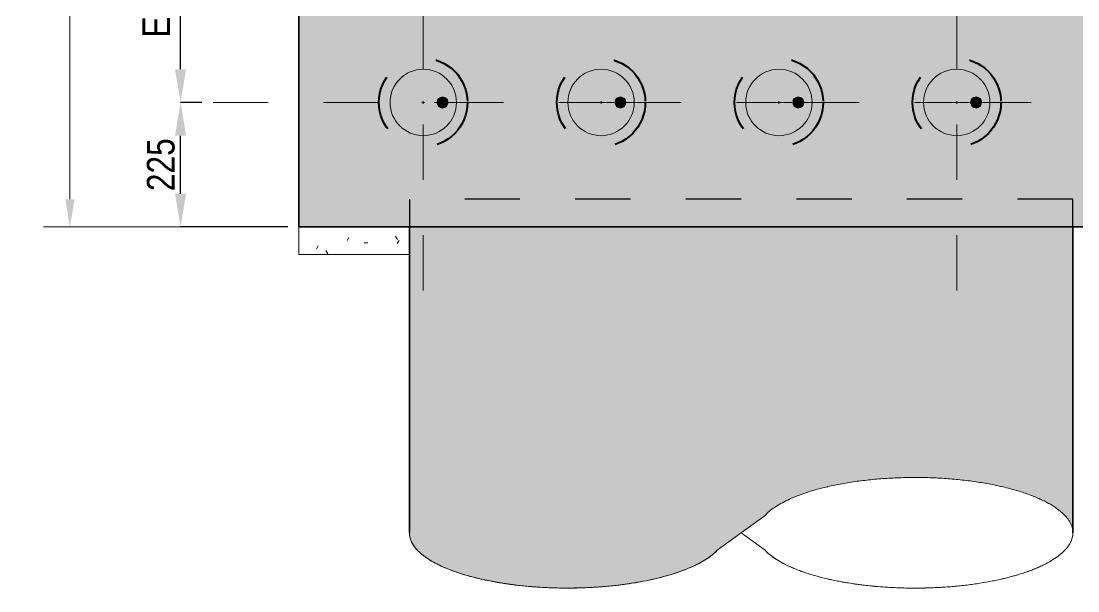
# Model space of a CAD drawing. Header units: metres. Extents: x 500.2 to 528.4, y 0.1 to 23.1.
# Drawn here: x 525.44 to 527.352, y 2.013 to 3.043 of the extents above; entities that cross this region are included whole.
import ezdxf

# ---------------------------------------------------------------- set-up
doc = ezdxf.new("R2010")
doc.units = ezdxf.units.M
doc.linetypes.add('JacobsCenter', pattern=[0.015, 0.009, -0.0015, 0.003, -0.0015])
doc.linetypes.add('JacobsDash', pattern=[0.0045, 0.003, -0.0015])
doc.layers.get('Defpoints').update_dxf_attribs({"color": 41})
for name, color, linetype, lineweight in [('A-ANNO-DIMS', 7, 'Continuous', 9), ('A-DETL', 7, 'Continuous', 13), ('A-DETL-GENF', 7, 'Continuous', 9)]:
    doc.layers.add(name, color=color, linetype=linetype, lineweight=lineweight)
doc.styles.add('Arial Narrow_9', font='ARIALN.TTF', dxfattribs={"height": 0.05})
doc.dimstyles.new('____ddd_____No_Tick', dxfattribs={"dimscale": 0.3048, "dimtxt": 0.051172, "dimasz": 0.19685, "dimexe": 0, "dimexo": 0.065617, "dimgap": 0.032808, "dimtad": 1, "dimdec": 0, "dimlfac": 1000, "dimzin": 0, "dimdsep": 46, "dimtxsty": 'Arial Narrow_9', "dimsah": 1, "dimcen": 0.09, "dimaunit": 1, "dimadec": 4, "dimazin": 0, "dimtfac": 1, "dimtdec": 4, "dimtix": 1, "dimtmove": 0, "dimatfit": 3, "dimfxl": 1, "dimtvp": 1, "dimtolj": 1, "dimtzin": 0, "dimarcsym": 2})
doc.dimstyles.new('Dimension_Standard_O__mm__5', dxfattribs={"dimscale": 0.3048, "dimtxt": 0.051172, "dimasz": 0.164042, "dimexe": 0.15748, "dimexo": 0.098425, "dimgap": 0.098425, "dimtad": 1, "dimdec": 0, "dimlfac": 1000, "dimzin": 0, "dimdsep": 46, "dimtxsty": 'Arial Narrow_9', "dimsah": 1, "dimcen": 0.09, "dimaunit": 1, "dimadec": 4, "dimazin": 0, "dimtfac": 1, "dimtdec": 4, "dimtix": 1, "dimtmove": 0, "dimatfit": 3, "dimfxl": 1, "dimtvp": 1, "dimtfill": 1, "dimtolj": 1, "dimtzin": 0, "dimlwd": 18, "dimlwe": 18, "dimarcsym": 2})

# ---------------------------------------------------------------- blocks, each defined once
blk = doc.blocks.new('SC_DET_BREAK LINE - Pipe Break-8198281-DRG-2873066 - SECTION 4')
at = {"layer": 'A-DETL-GENF', "lineweight": 13}
for p, q in [((0.6432, 0.0315), (0.6, 0)), ((0.6, 0), (0.6432, 0.0315)), ((0.6, 0), (0.5568, -0.0315)), ((0.6, 0), (0.5568, -0.0315)), ((0.6432, -0.0315), (0.6, 0)), ((0.6, 0), (0.6432, -0.0315))]:
    blk.add_line(p, q, dxfattribs=at)
for centre, start_param, end_param in [((0.9143, 0), 2.153515, 2.158816), ((0.9143, 0), 0.993631, 0.996978), ((0.9143, 0), 2.481565, 2.491458), ((0.9143, 0), 2.320067, 2.327554), ((0.9143, 0), 0.658362, 0.670958), ((0.9143, 0), 2.642267, 2.669866), ((0.9143, 0), 0.488692, 0.502067), ((0.9143, 0), 0.327947, 0.340885), ((0.2857, 0), 3.141593, 3.298557), ((0.9143, 0), 0.150503, 0.178276), ((0.2857, 0), 3.311233, 3.46149), ((0.9143, 0), 6.104909, 6.113545), ((0.9143, 0), 6.126221, 6.132683), ((0.2857, 0), 3.479936, 3.628079), ((0.2857, 0), 5.801992, 5.961804), ((0.9143, 0), 5.9423, 5.944842), ((0.2857, 0), 3.647268, 3.79662), ((0.2857, 0), 5.637242, 5.79339), ((0.9143, 0), 3.613319, 3.622786), ((0.9143, 0), 3.631388, 3.640918), ((0.2857, 0), 3.813006, 3.966134), ((0.2857, 0), 3.976865, 4.136009), ((0.2857, 0), 5.301679, 5.459932), ((0.2857, 0), 5.470009, 5.626063), ((0.9143, 0), 3.798715, 3.80162), ((0.2857, 0), 4.138409, 5.131572), ((0.2857, 0), 5.132972, 5.295058)]:
    blk.add_ellipse(centre, major_axis=(0.2857, 0), ratio=0.349427, start_param=start_param, end_param=end_param, dxfattribs=at)
for points, knots in [([(1.2, 0), (1.2, 0.0035), (1.1993, 0.0087), (1.1967, 0.0156), (1.1939, 0.0208), (1.1905, 0.0259), (1.1863, 0.0308), (1.1813, 0.0358), (1.1756, 0.0406), (1.1691, 0.0453), (1.1621, 0.0499), (1.1543, 0.0544), (1.1458, 0.0587), (1.1367, 0.0629), (1.1271, 0.0668), (1.1169, 0.0706), (1.106, 0.0742), (1.0946, 0.0776), (1.0829, 0.0808), (1.0706, 0.0838), (1.0579, 0.0865), (1.0447, 0.089), (1.0313, 0.0913), (1.0176, 0.0933), (1.0035, 0.0951), (0.9891, 0.0966), (0.9747, 0.0978), (0.9601, 0.0988), (0.9452, 0.0995), (0.9303, 0.0999), (0.9154, 0.1), (0.9005, 0.0999), (0.8856, 0.0995), (0.8707, 0.0989), (0.8561, 0.0979), (0.8416, 0.0968), (0.8272, 0.0953), (0.8131, 0.0936), (0.7993, 0.0916), (0.7859, 0.0894), (0.7726, 0.0869), (0.7598, 0.0842), (0.7455, 0.0808), (0.7298, 0.0765), (0.7132, 0.0712), (0.698, 0.0655), (0.684, 0.0593), (0.6713, 0.0528), (0.6567, 0.0438), (0.648, 0.0366), (0.6432, 0.0315)], [0.5, 0.5, 0.5, 0.5, 0.5185185, 0.5277778, 0.537037, 0.5462963, 0.5555556, 0.5648148, 0.5740741, 0.5833333, 0.5925926, 0.6018519, 0.6111111, 0.6203704, 0.6296296, 0.6388889, 0.6481481, 0.6574074, 0.6666667, 0.6759259, 0.6851852, 0.6944444, 0.7037037, 0.712963, 0.7222222, 0.7314815, 0.7407407, 0.75, 0.7592593, 0.7685185, 0.7777778, 0.787037, 0.7962963, 0.8055556, 0.8148148, 0.8240741, 0.8333333, 0.8425926, 0.8518519, 0.8611111, 0.8703704, 0.8796296, 0.8888889, 0.9027778, 0.9166667, 0.9305556, 0.9444444, 0.9583333, 0.9722222, 1, 1, 1, 1]), ([(0.5568, -0.0315), (0.5514, -0.0372), (0.5415, -0.0452), (0.5241, -0.0553), (0.5093, -0.0624), (0.4927, -0.0691), (0.4775, -0.0742), (0.4647, -0.0779), (0.4547, -0.0806), (0.4443, -0.0832), (0.4302, -0.0863), (0.4155, -0.0891), (0.4002, -0.0916), (0.3886, -0.0933), (0.3767, -0.0948), (0.3647, -0.0961), (0.3525, -0.0972), (0.3402, -0.0981), (0.3278, -0.0989), (0.3153, -0.0994), (0.3027, -0.0998), (0.2902, -0.1), (0.2776, -0.0999), (0.265, -0.0997), (0.2524, -0.0993), (0.24, -0.0987), (0.2276, -0.0979), (0.2153, -0.0969), (0.2032, -0.0957), (0.1912, -0.0944), (0.1795, -0.0928), (0.1679, -0.0911), (0.1565, -0.0892), (0.1435, -0.0867), (0.1292, -0.0837), (0.1137, -0.0799), (0.099, -0.0758), (0.0851, -0.0713), (0.0721, -0.0665), (0.06, -0.0614), (0.0489, -0.056), (0.0388, -0.0504), (0.0299, -0.0446), (0.0193, -0.0366), (0.0112, -0.0283), (0.0054, -0.0196), (0.0013, -0.011), (0, -0.0044), (0, 0.0001)], [0, 0, 0, 0, 0.0625, 0.09375, 0.125, 0.15625, 0.1875, 0.203125, 0.21875, 0.234375, 0.25, 0.28125, 0.296875, 0.3125, 0.328125, 0.34375, 0.359375, 0.375, 0.390625, 0.40625, 0.421875, 0.4375, 0.453125, 0.46875, 0.484375, 0.5, 0.515625, 0.53125, 0.546875, 0.5625, 0.578125, 0.59375, 0.609375, 0.625, 0.648438, 0.671875, 0.695312, 0.71875, 0.742188, 0.765625, 0.789062, 0.8125, 0.835938, 0.859375, 0.90625, 0.929688, 0.953125, 1, 1, 1, 1]), ([(1.2, 0.0001), (1.2, -0.0059), (1.1978, -0.0146), (1.1904, -0.0261), (1.1828, -0.0345), (1.173, -0.0427), (1.1613, -0.0505), (1.1499, -0.0566), (1.1399, -0.0614), (1.132, -0.0648), (1.1236, -0.0681), (1.1148, -0.0712), (1.1056, -0.0743), (1.0961, -0.0771), (1.0862, -0.0799), (1.076, -0.0824), (1.0654, -0.0849), (1.051, -0.0878), (1.036, -0.0905), (1.0205, -0.0928), (1.0088, -0.0944), (0.9968, -0.0957), (0.9847, -0.0969), (0.9724, -0.0979), (0.96, -0.0987), (0.9476, -0.0993), (0.935, -0.0997), (0.9224, -0.0999), (0.9098, -0.1), (0.8973, -0.0998), (0.8847, -0.0994), (0.8722, -0.0989), (0.8598, -0.0981), (0.8475, -0.0972), (0.8353, -0.0961), (0.8233, -0.0948), (0.8114, -0.0933), (0.7998, -0.0916), (0.7884, -0.0897), (0.7772, -0.0877), (0.7663, -0.0855), (0.7557, -0.0832), (0.7453, -0.0806), (0.7353, -0.0779), (0.7225, -0.0742), (0.7073, -0.0691), (0.6907, -0.0624), (0.6759, -0.0553), (0.6585, -0.0452), (0.6486, -0.0372), (0.6432, -0.0315)], [0, 0, 0, 0, 0.0625, 0.09375, 0.125, 0.15625, 0.1875, 0.21875, 0.234375, 0.25, 0.265625, 0.28125, 0.296875, 0.3125, 0.328125, 0.34375, 0.359375, 0.375, 0.40625, 0.421875, 0.4375, 0.453125, 0.46875, 0.484375, 0.5, 0.515625, 0.53125, 0.546875, 0.5625, 0.578125, 0.59375, 0.609375, 0.625, 0.640625, 0.65625, 0.671875, 0.6875, 0.703125, 0.71875, 0.734375, 0.75, 0.765625, 0.78125, 0.796875, 0.8125, 0.84375, 0.875, 0.90625, 0.9375, 1, 1, 1, 1]), ([(1.1884, -0.0282), (1.1891, -0.0274), (1.1903, -0.0259), (1.1915, -0.0243), (1.192, -0.0235)], [0.449265498, 0.449265498, 0.449265498, 0.449265498, 0.453703704, 0.457880463, 0.457880463, 0.457880463, 0.457880463]), ([(1.168, -0.046), (1.1684, -0.0458), (1.1703, -0.0444), (1.1722, -0.0431), (1.1737, -0.0419)], [0.415302808, 0.415302808, 0.415302808, 0.415302808, 0.416666667, 0.423306995, 0.423306995, 0.423306995, 0.423306995]), ([(0.6875, -0.0608), (0.6894, -0.0617), (0.6927, -0.0631), (0.696, -0.0645), (0.6973, -0.0651)], [0.058986931, 0.058986931, 0.058986931, 0.058986931, 0.064814815, 0.068653938, 0.068653938, 0.068653938, 0.068653938]), ([(0.7057, -0.0683), (0.7082, -0.0693), (0.712, -0.0706), (0.7159, -0.0719), (0.7171, -0.0723)], [0.07645885, 0.07645885, 0.07645885, 0.07645885, 0.08333333, 0.08653105, 0.08653105, 0.08653105, 0.08653105]), ([(1.0911, -0.0786), (1.0923, -0.0782), (1.0952, -0.0774), (1.0981, -0.0766), (1.0998, -0.0761)], [0.339824007, 0.339824007, 0.339824007, 0.339824007, 0.342592593, 0.346815273, 0.346815273, 0.346815273, 0.346815273]), ([(1.1116, -0.0723), (1.1134, -0.0717), (1.1161, -0.0708), (1.1187, -0.0699), (1.1197, -0.0695)], [0.356657892, 0.356657892, 0.356657892, 0.356657892, 0.361111111, 0.363718642, 0.363718642, 0.363718642, 0.363718642]), ([(1.1304, -0.0654), (1.1325, -0.0646), (1.135, -0.0635), (1.1374, -0.0625), (1.1378, -0.0623)], [0.373625894, 0.373625894, 0.373625894, 0.373625894, 0.37962963, 0.380804753, 0.380804753, 0.380804753, 0.380804753]), ([(0.7569, -0.0835), (0.7579, -0.0837), (0.7618, -0.0846), (0.7657, -0.0854), (0.7687, -0.086)], [0.118156074, 0.118156074, 0.118156074, 0.118156074, 0.12037037, 0.126766795, 0.126766795, 0.126766795, 0.126766795]), ([(0.7813, -0.0885), (0.7828, -0.0888), (0.7866, -0.0895), (0.7905, -0.0901), (0.7928, -0.0905)], [0.13569867, 0.13569867, 0.13569867, 0.13569867, 0.138888889, 0.143630837, 0.143630837, 0.143630837, 0.143630837]), ([(0.8065, -0.0926), (0.8087, -0.0929), (0.8125, -0.0934), (0.8164, -0.0939), (0.8181, -0.0942)], [0.152977533, 0.152977533, 0.152977533, 0.152977533, 0.157407407, 0.160677144, 0.160677144, 0.160677144, 0.160677144]), ([(1.0695, -0.084), (1.0698, -0.0839), (1.0727, -0.0832), (1.0755, -0.0826), (1.078, -0.082)], [0.323294412, 0.323294412, 0.323294412, 0.323294412, 0.324074074, 0.329660723, 0.329660723, 0.329660723, 0.329660723]), ([(0.8326, -0.0958), (0.8356, -0.0961), (0.8393, -0.0965), (0.843, -0.0968), (0.8438, -0.0969)], [0.17009963, 0.17009963, 0.17009963, 0.17009963, 0.175925926, 0.177297888, 0.177297888, 0.177297888, 0.177297888]), ([(0.9277, -0.0999), (0.9285, -0.0999), (0.9321, -0.0998), (0.9356, -0.0997), (0.9383, -0.0996)], [0.229868112, 0.229868112, 0.229868112, 0.229868112, 0.231481481, 0.23648789, 0.23648789, 0.23648789, 0.23648789]), ([(0.9546, -0.099), (0.9564, -0.0989), (0.96, -0.0987), (0.9636, -0.0985), (0.9654, -0.0984)], [0.246588285, 0.246588285, 0.246588285, 0.246588285, 0.25, 0.253370197, 0.253370197, 0.253370197, 0.253370197]), ([(0.9815, -0.0972), (0.984, -0.097), (0.9874, -0.0967), (0.9907, -0.0964), (0.9916, -0.0963)], [0.263656938, 0.263656938, 0.263656938, 0.263656938, 0.268518519, 0.270098676, 0.270098676, 0.270098676, 0.270098676])]:
    blk.add_open_spline(points, degree=3, knots=knots, dxfattribs=at)
for points in [[(1.1988, -0.0094), (1.1996, -0.0063), (1.2, -0.0031), (1.2, 0)], [(1.1949, -0.019), (1.1958, -0.0172), (1.1966, -0.0155), (1.1973, -0.0137)], [(0.6432, -0.0315), (0.6462, -0.0346), (0.6495, -0.0377), (0.6532, -0.0406)], [(1.1794, -0.0374), (1.181, -0.0359), (1.1826, -0.0344), (1.1841, -0.0329)], [(0.6573, -0.0437), (0.6599, -0.0455), (0.6626, -0.0474), (0.6655, -0.0492)], [(0.6715, -0.0527), (0.6743, -0.0543), (0.6773, -0.0558), (0.6803, -0.0574)]]:
    blk.add_open_spline(points, degree=3, dxfattribs=at)
blk = doc.blocks.new('DIMBLOCK27-DRG-2873066 - SECTION 4')
at = {"layer": 'A-ANNO-DIMS', "color": 0, "lineweight": -2, "transparency": 16777216}
for p, q in [((525.7673, 2.8956), (525.7286, 2.8956)), ((525.7286, 2.7306), (525.7286, 2.8356)), ((525.9225, 2.6706), (525.7286, 2.6706))]:
    blk.add_line(p, q, dxfattribs=at)
at = {"layer": 'A-ANNO-DIMS', "color": 0, "transparency": 16777216}
for points in [[(525.7186, 2.8356), (525.7386, 2.8356), (525.7286, 2.8956)], [(525.7186, 2.7306), (525.7386, 2.7306), (525.7286, 2.6706)]]:
    blk.add_solid(points, dxfattribs=at)
at = {"layer": 'Defpoints', "color": 0, "transparency": 16777216}
for p in [(525.7286, 2.8956), (525.7873, 2.8956), (525.9425, 2.6706)]:
    blk.add_point(p, dxfattribs=at)
at = {"layer": 'A-ANNO-DIMS', "color": 0, "transparency": 16777216, "insert": (525.6931, 2.7831), "char_height": 0.05, "width": 0.114039, "attachment_point": 5, "rotation": 90, "style": 'Arial Narrow_9'}
blk.add_mtext('\\A1;225', dxfattribs=at)
blk = doc.blocks.new('DIMBLOCK28-DRG-2873066 - SECTION 4')
at = {"layer": 'A-ANNO-DIMS', "color": 0, "lineweight": -2, "transparency": 16777216}
for p, q in [((525.7673, 3.6456), (525.7286, 3.6456)), ((525.7286, 2.9556), (525.7286, 3.5856)), ((525.7673, 2.8956), (525.7286, 2.8956))]:
    blk.add_line(p, q, dxfattribs=at)
at = {"layer": 'A-ANNO-DIMS', "color": 0, "transparency": 16777216}
for points in [[(525.7186, 3.5856), (525.7386, 3.5856), (525.7286, 3.6456)], [(525.7186, 2.9556), (525.7386, 2.9556), (525.7286, 2.8956)]]:
    blk.add_solid(points, dxfattribs=at)
at = {"layer": 'Defpoints', "color": 0, "transparency": 16777216}
for p in [(525.7286, 3.6456), (525.7873, 3.6456), (525.7873, 2.8956)]:
    blk.add_point(p, dxfattribs=at)
at = {"layer": 'A-ANNO-DIMS', "color": 0, "transparency": 16777216, "insert": (525.6912, 3.2706), "char_height": 0.05, "width": 0.618932, "attachment_point": 5, "rotation": 90, "style": 'Arial Narrow_9'}
blk.add_mtext('\\A1;EQUALLY SPACED', dxfattribs=at)
blk = doc.blocks.new('DIMBLOCK33-DRG-2873066 - SECTION 4')
at = {"layer": 'A-ANNO-DIMS', "color": 0, "lineweight": 18, "transparency": 16777216}
for p, q in [((525.9125, 3.8706), (525.4806, 3.8706)), ((525.5286, 2.7206), (525.5286, 3.8206)), ((525.9125, 2.6706), (525.4806, 2.6706))]:
    blk.add_line(p, q, dxfattribs=at)
at = {"layer": 'A-ANNO-DIMS', "color": 0, "transparency": 16777216}
for points in [[(525.5203, 3.8206), (525.5369, 3.8206), (525.5286, 3.8706)], [(525.5203, 2.7206), (525.5369, 2.7206), (525.5286, 2.6706)]]:
    blk.add_solid(points, dxfattribs=at)
at = {"layer": 'Defpoints', "color": 0, "transparency": 16777216}
for p in [(525.5286, 3.8706), (525.9425, 3.8706), (525.9425, 2.6706)]:
    blk.add_point(p, dxfattribs=at)
at = {"layer": 'A-ANNO-DIMS', "color": 0, "lineweight": 18, "transparency": 16777216, "insert": (525.4731, 3.2706), "char_height": 0.05, "width": 0.152053, "attachment_point": 5, "rotation": 90, "style": 'Arial Narrow_9', "bg_fill": 3, "box_fill_scale": 1.1, "bg_fill_color": 256, "bg_fill_true_color": 13158600, "bg_fill_transparency": 0}
blk.add_mtext('\\A1;1200', dxfattribs=at)

msp = doc.modelspace()

# ---------------------------------------------------------------- hatches: boundary and pattern name
at = {"layer": 'A-DETL-GENF', "true_color": 0xffffff}
h = msp.add_hatch(color=7, dxfattribs=at)
h.paths.add_polyline_path([(527.7425, 2.6706), (527.7425, 3.8706), (525.9425, 3.8706), (525.9425, 2.6706), (527.3788, 2.6706)])
h.paths.add_polyline_path([(526.2025, 2.8856), (526.1999, 2.8859), (526.1975, 2.8869), (526.1954, 2.8885), (526.1938, 2.8906), (526.1928, 2.893), (526.1925, 2.8956), (526.1928, 2.8981), (526.1938, 2.9006), (526.1954, 2.9026), (526.1975, 2.9042), (526.1999, 2.9052), (526.2025, 2.9056), (526.2051, 2.9052), (526.2075, 2.9042), (526.2096, 2.9026), (526.2112, 2.9006), (526.2122, 2.8981), (526.2125, 2.8956), (526.2122, 2.893), (526.2112, 2.8906), (526.2096, 2.8885), (526.2075, 2.8869), (526.2051, 2.8859)])
h.paths.add_polyline_path([(527.1675, 2.8856), (527.1649, 2.8859), (527.1625, 2.8869), (527.1604, 2.8885), (527.1588, 2.8906), (527.1578, 2.893), (527.1575, 2.8956), (527.1581, 2.8988), (527.1588, 2.9006), (527.1604, 2.9026), (527.1625, 2.9042), (527.1649, 2.9052), (527.1675, 2.9056), (527.1701, 2.9052), (527.1725, 2.9042), (527.1746, 2.9026), (527.1762, 2.9006), (527.1772, 2.8981), (527.1775, 2.8956), (527.1772, 2.893), (527.1762, 2.8906), (527.1746, 2.8885), (527.1725, 2.8869), (527.1701, 2.8859)])
h.paths.add_polyline_path([(526.8458, 2.8856), (526.8433, 2.8859), (526.8408, 2.8869), (526.8388, 2.8885), (526.8372, 2.8906), (526.8362, 2.893), (526.8358, 2.8956), (526.8362, 2.8981), (526.8372, 2.9006), (526.8388, 2.9026), (526.8408, 2.9042), (526.8433, 2.9052), (526.8458, 2.9056), (526.8484, 2.9052), (526.8508, 2.9042), (526.8529, 2.9026), (526.8545, 2.9006), (526.8555, 2.8981), (526.8558, 2.8956), (526.8555, 2.893), (526.8545, 2.8906), (526.8529, 2.8885), (526.8508, 2.8869), (526.8484, 2.8859)])
h.paths.add_polyline_path([(526.5242, 2.8856), (526.5216, 2.8859), (526.5192, 2.8869), (526.5171, 2.8885), (526.5155, 2.8906), (526.5145, 2.893), (526.5142, 2.8956), (526.5145, 2.8981), (526.5155, 2.9006), (526.5171, 2.9026), (526.5192, 2.9042), (526.5216, 2.9052), (526.5242, 2.9056), (526.5268, 2.9052), (526.5292, 2.9042), (526.5312, 2.9026), (526.5328, 2.9006), (526.5338, 2.8981), (526.5342, 2.8956), (526.5338, 2.893), (526.5328, 2.8906), (526.5312, 2.8885), (526.5292, 2.8869), (526.5268, 2.8859)])
h.paths.add_polyline_path([(527.1675, 3.1356), (527.1649, 3.1359), (527.1625, 3.1369), (527.1604, 3.1385), (527.1588, 3.1406), (527.1578, 3.143), (527.1575, 3.1456), (527.1581, 3.1488), (527.1588, 3.1506), (527.1604, 3.1526), (527.1625, 3.1542), (527.1649, 3.1552), (527.1675, 3.1556), (527.1701, 3.1552), (527.1725, 3.1542), (527.1746, 3.1526), (527.1762, 3.1506), (527.1772, 3.1481), (527.1775, 3.1456), (527.1772, 3.143), (527.1762, 3.1406), (527.1746, 3.1385), (527.1725, 3.1369), (527.1701, 3.1359)])
h.paths.add_polyline_path([(526.2025, 3.1356), (526.1999, 3.1359), (526.1975, 3.1369), (526.1954, 3.1385), (526.1938, 3.1406), (526.1928, 3.143), (526.1925, 3.1456), (526.1928, 3.1481), (526.1938, 3.1506), (526.1954, 3.1526), (526.1975, 3.1542), (526.1999, 3.1552), (526.2025, 3.1556), (526.2051, 3.1552), (526.2075, 3.1542), (526.2096, 3.1526), (526.2112, 3.1506), (526.2122, 3.1481), (526.2125, 3.1456), (526.2122, 3.143), (526.2112, 3.1406), (526.2096, 3.1385), (526.2075, 3.1369), (526.2051, 3.1359)])
h.paths.add_polyline_path([(526.8458, 3.1356), (526.8433, 3.1359), (526.8408, 3.1369), (526.8388, 3.1385), (526.8372, 3.1406), (526.8362, 3.143), (526.8358, 3.1456), (526.8362, 3.1481), (526.8372, 3.1506), (526.8388, 3.1526), (526.8408, 3.1542), (526.8433, 3.1552), (526.8458, 3.1556), (526.8484, 3.1552), (526.8508, 3.1542), (526.8529, 3.1526), (526.8545, 3.1506), (526.8555, 3.1481), (526.8558, 3.1456), (526.8555, 3.143), (526.8545, 3.1406), (526.8529, 3.1385), (526.8508, 3.1369), (526.8484, 3.1359)])
h.paths.add_polyline_path([(526.5242, 3.1356), (526.5216, 3.1359), (526.5192, 3.1369), (526.5171, 3.1385), (526.5155, 3.1406), (526.5145, 3.143), (526.5142, 3.1456), (526.5145, 3.1481), (526.5155, 3.1506), (526.5171, 3.1526), (526.5192, 3.1542), (526.5216, 3.1552), (526.5242, 3.1556), (526.5268, 3.1552), (526.5292, 3.1542), (526.5312, 3.1526), (526.5328, 3.1506), (526.5338, 3.1481), (526.5342, 3.1456), (526.5338, 3.143), (526.5328, 3.1406), (526.5312, 3.1385), (526.5292, 3.1369), (526.5268, 3.1359)])
h.paths.add_polyline_path([(526.2025, 3.3856), (526.1999, 3.3859), (526.1975, 3.3869), (526.1954, 3.3885), (526.1938, 3.3906), (526.1928, 3.393), (526.1925, 3.3956), (526.1928, 3.3981), (526.1938, 3.4006), (526.1954, 3.4026), (526.1975, 3.4042), (526.1999, 3.4052), (526.2025, 3.4056), (526.2051, 3.4052), (526.2075, 3.4042), (526.2096, 3.4026), (526.2112, 3.4006), (526.2122, 3.3981), (526.2125, 3.3956), (526.2122, 3.393), (526.2112, 3.3906), (526.2096, 3.3885), (526.2075, 3.3869), (526.2051, 3.3859)])
h.paths.add_polyline_path([(527.1675, 3.3856), (527.1649, 3.3859), (527.1625, 3.3869), (527.1604, 3.3885), (527.1588, 3.3906), (527.1578, 3.393), (527.1575, 3.3956), (527.1581, 3.3988), (527.1588, 3.4006), (527.1604, 3.4026), (527.1625, 3.4042), (527.1649, 3.4052), (527.1675, 3.4056), (527.1701, 3.4052), (527.1725, 3.4042), (527.1746, 3.4026), (527.1762, 3.4006), (527.1772, 3.3981), (527.1775, 3.3956), (527.1772, 3.393), (527.1762, 3.3906), (527.1746, 3.3885), (527.1725, 3.3869), (527.1701, 3.3859)])
h.paths.add_polyline_path([(526.5242, 3.3856), (526.5216, 3.3859), (526.5192, 3.3869), (526.5171, 3.3885), (526.5155, 3.3906), (526.5145, 3.393), (526.5142, 3.3956), (526.5145, 3.3981), (526.5155, 3.4006), (526.5171, 3.4026), (526.5192, 3.4042), (526.5216, 3.4052), (526.5242, 3.4056), (526.5268, 3.4052), (526.5292, 3.4042), (526.5312, 3.4026), (526.5328, 3.4006), (526.5338, 3.3981), (526.5342, 3.3956), (526.5338, 3.393), (526.5328, 3.3906), (526.5312, 3.3885), (526.5292, 3.3869), (526.5268, 3.3859)])
h.paths.add_polyline_path([(526.8458, 3.3856), (526.8433, 3.3859), (526.8408, 3.3869), (526.8388, 3.3885), (526.8372, 3.3906), (526.8362, 3.393), (526.8358, 3.3956), (526.8362, 3.3981), (526.8372, 3.4006), (526.8388, 3.4026), (526.8408, 3.4042), (526.8433, 3.4052), (526.8458, 3.4056), (526.8484, 3.4052), (526.8508, 3.4042), (526.8529, 3.4026), (526.8545, 3.4006), (526.8555, 3.3981), (526.8558, 3.3956), (526.8555, 3.393), (526.8545, 3.3906), (526.8529, 3.3885), (526.8508, 3.3869), (526.8484, 3.3859)])
h.paths.add_polyline_path([(527.1675, 3.6356), (527.1649, 3.6359), (527.1625, 3.6369), (527.1604, 3.6385), (527.1588, 3.6406), (527.1578, 3.643), (527.1575, 3.6456), (527.1581, 3.6488), (527.1588, 3.6506), (527.1604, 3.6526), (527.1625, 3.6542), (527.1649, 3.6552), (527.1675, 3.6556), (527.1701, 3.6552), (527.1725, 3.6542), (527.1746, 3.6526), (527.1762, 3.6506), (527.1772, 3.6481), (527.1775, 3.6456), (527.1772, 3.643), (527.1762, 3.6406), (527.1746, 3.6385), (527.1725, 3.6369), (527.1701, 3.6359)])
h.paths.add_polyline_path([(526.2025, 3.6356), (526.1999, 3.6359), (526.1975, 3.6369), (526.1954, 3.6385), (526.1938, 3.6406), (526.1928, 3.643), (526.1925, 3.6456), (526.1928, 3.6481), (526.1938, 3.6506), (526.1954, 3.6526), (526.1975, 3.6542), (526.1999, 3.6552), (526.2025, 3.6556), (526.2051, 3.6552), (526.2075, 3.6542), (526.2096, 3.6526), (526.2112, 3.6506), (526.2122, 3.6481), (526.2125, 3.6456), (526.2122, 3.643), (526.2112, 3.6406), (526.2096, 3.6385), (526.2075, 3.6369), (526.2051, 3.6359)])
h.paths.add_polyline_path([(526.8458, 3.6356), (526.8433, 3.6359), (526.8408, 3.6369), (526.8388, 3.6385), (526.8372, 3.6406), (526.8362, 3.643), (526.8358, 3.6456), (526.8362, 3.6481), (526.8372, 3.6506), (526.8388, 3.6526), (526.8408, 3.6542), (526.8433, 3.6552), (526.8458, 3.6556), (526.8484, 3.6552), (526.8508, 3.6542), (526.8529, 3.6526), (526.8545, 3.6506), (526.8555, 3.6481), (526.8558, 3.6456), (526.8555, 3.643), (526.8545, 3.6406), (526.8529, 3.6385), (526.8508, 3.6369), (526.8484, 3.6359)])
h.paths.add_polyline_path([(526.5242, 3.6356), (526.5216, 3.6359), (526.5192, 3.6369), (526.5171, 3.6385), (526.5155, 3.6406), (526.5145, 3.643), (526.5142, 3.6456), (526.5145, 3.6481), (526.5155, 3.6506), (526.5171, 3.6526), (526.5192, 3.6542), (526.5216, 3.6552), (526.5242, 3.6556), (526.5268, 3.6552), (526.5292, 3.6542), (526.5312, 3.6526), (526.5328, 3.6506), (526.5338, 3.6481), (526.5342, 3.6456), (526.5338, 3.643), (526.5328, 3.6406), (526.5312, 3.6385), (526.5292, 3.6369), (526.5268, 3.6359)])
at = {"layer": 'A-DETL-GENF'}
for points in [[(526.2025, 2.8856), (526.2051, 2.8859), (526.2075, 2.8869), (526.2096, 2.8885), (526.2112, 2.8906), (526.2122, 2.893), (526.2125, 2.8956), (526.2122, 2.8981), (526.2112, 2.9006), (526.2096, 2.9026), (526.2075, 2.9042), (526.2051, 2.9052), (526.2025, 2.9056), (526.1999, 2.9052), (526.1975, 2.9042), (526.1954, 2.9026), (526.1938, 2.9006), (526.1928, 2.8981), (526.1925, 2.8956), (526.1928, 2.893), (526.1938, 2.8906), (526.1954, 2.8885), (526.1975, 2.8869), (526.1999, 2.8859)], [(526.5242, 2.8856), (526.5268, 2.8859), (526.5292, 2.8869), (526.5312, 2.8885), (526.5328, 2.8906), (526.5338, 2.893), (526.5342, 2.8956), (526.5338, 2.8981), (526.5328, 2.9006), (526.5312, 2.9026), (526.5292, 2.9042), (526.5268, 2.9052), (526.5242, 2.9056), (526.5216, 2.9052), (526.5192, 2.9042), (526.5171, 2.9026), (526.5155, 2.9006), (526.5145, 2.8981), (526.5142, 2.8956), (526.5145, 2.893), (526.5155, 2.8906), (526.5171, 2.8885), (526.5192, 2.8869), (526.5216, 2.8859)], [(526.8458, 2.8856), (526.8484, 2.8859), (526.8508, 2.8869), (526.8529, 2.8885), (526.8545, 2.8906), (526.8555, 2.893), (526.8558, 2.8956), (526.8555, 2.8981), (526.8545, 2.9006), (526.8529, 2.9026), (526.8508, 2.9042), (526.8484, 2.9052), (526.8458, 2.9056), (526.8433, 2.9052), (526.8408, 2.9042), (526.8388, 2.9026), (526.8372, 2.9006), (526.8362, 2.8981), (526.8358, 2.8956), (526.8362, 2.893), (526.8372, 2.8906), (526.8388, 2.8885), (526.8408, 2.8869), (526.8433, 2.8859)], [(527.1675, 2.8856), (527.1701, 2.8859), (527.1725, 2.8869), (527.1746, 2.8885), (527.1762, 2.8906), (527.1772, 2.893), (527.1775, 2.8956), (527.1772, 2.8981), (527.1762, 2.9006), (527.1746, 2.9026), (527.1725, 2.9042), (527.1701, 2.9052), (527.1675, 2.9056), (527.1649, 2.9052), (527.1625, 2.9042), (527.1604, 2.9026), (527.1588, 2.9006), (527.1578, 2.8981), (527.1575, 2.8956), (527.1581, 2.8923), (527.1588, 2.8906), (527.1604, 2.8885), (527.1625, 2.8869), (527.1649, 2.8859)]]:
    msp.add_hatch(color=256, dxfattribs=at).paths.add_polyline_path(points)
h = msp.add_hatch(dxfattribs=at)
h.set_pattern_fill('FP_10', color=256, style=0, pattern_type=2)
h.set_pattern_definition([(0, (523.541023, 0), (0.16256, 0.04064), [0.00671, -0.11521, 0.00671, -0.11521, -0.65024]), (0, (523.541023, 0), (0.16256, 0.04064), [-0.24384, 0.00671, -0.23713, 0.00671, -0.11521, -0.28448]), (0, (523.541023, 0), (0.16256, 0.04064), [-0.6096, 0.00671, -0.07457, 0.00671, -0.19649]), (120, (523.601983, 0.02032), (-0.11647527, 0.1204611), [0.00671, -0.11521, 0.00671, -0.76545]), (120, (523.601983, 0.02032), (-0.11647527, 0.1204611), [-0.12863, -0.11521, 0.00671, -0.23713, -0.4064]), (120, (523.601983, 0.02032), (-0.11647527, 0.1204611), [-0.48768, 0.00671, -0.11521, 0.00671, -0.27777]), (120, (523.601983, 0.02032), (-0.11647527, 0.1204611), [-0.61631, -0.07457, 0.00671, -0.19649]), (240, (523.622303, 0.1016), (-0.04608473, -0.1611011), [0.00671, -0.11521, 0.00671, -0.76545]), (240, (523.622303, 0.1016), (-0.04608473, -0.1611011), [-0.12863, -0.11521, 0.00671, -0.23713, -0.4064]), (240, (523.622303, 0.1016), (-0.04608473, -0.1611011), [-0.48768, 0.00671, -0.11521, 0.00671, -0.27777]), (240, (523.622303, 0.1016), (-0.04608473, -0.1611011), [-0.61631, -0.07457, 0.00671, -0.19649])])
h.paths.add_polyline_path([(526.1425, 2.6206), (526.1425, 2.6706), (525.9425, 2.6706), (525.9425, 2.6206)])
at = {"layer": 'A-DETL-GENF', "true_color": 0xffffff}
h = msp.add_hatch(color=7, dxfattribs=at)
h.paths.add_polyline_path([(526.4327, 2.0178), (526.4578, 2.0183), (526.4827, 2.0196), (526.5072, 2.0217), (526.531, 2.0245), (526.5541, 2.028), (526.5762, 2.0322), (526.5971, 2.0371), (526.6168, 2.0426), (526.6349, 2.0487), (526.6515, 2.0554), (526.6663, 2.0625), (526.6793, 2.07), (526.6903, 2.0779), (526.6993, 2.0862), (526.7857, 2.1492), (526.7967, 2.159), (526.8103, 2.1682), (526.8267, 2.177), (526.8456, 2.185), (526.8668, 2.1924), (526.8901, 2.1989), (526.9152, 2.2046), (526.9419, 2.2093), (526.9698, 2.213), (526.9986, 2.2156), (527.0281, 2.2172), (527.0579, 2.2177), (527.0877, 2.2171), (527.1171, 2.2155), (527.1459, 2.2127), (527.1738, 2.209), (527.2003, 2.2042), (527.2253, 2.1985), (527.2484, 2.1919), (527.2695, 2.1845), (527.2882, 2.1764), (527.3045, 2.1676), (527.318, 2.1583), (527.3286, 2.1485), (527.3363, 2.1385), (527.341, 2.1281), (527.3425, 2.118), (527.3425, 2.6706), (526.1425, 2.6706), (526.1425, 2.1178), (526.1436, 2.1089), (526.1469, 2.1002), (526.1524, 2.0916), (526.1601, 2.0832), (526.1698, 2.0751), (526.1815, 2.0673), (526.1952, 2.0599), (526.2106, 2.053), (526.2278, 2.0465), (526.2465, 2.0406), (526.2666, 2.0353), (526.2879, 2.0306), (526.3104, 2.0267), (526.3338, 2.0234), (526.3579, 2.0208), (526.3825, 2.0191), (526.4075, 2.018)])
h.paths.add_polyline_path([(527.0523, 2.0178), (527.0523, 2.0178), (527.044, 2.018)])
h.paths.add_polyline_path([(527.1501, 2.0233), (527.1513, 2.0234), (527.151, 2.0234)])
h.paths.add_polyline_path([(527.2539, 2.0455), (527.2572, 2.0465), (527.2569, 2.0465)])
h.paths.add_polyline_path([(527.2728, 2.0524), (527.2744, 2.053), (527.2742, 2.053)])
h.paths.add_polyline_path([(527.2897, 2.0599), (527.2898, 2.0599), (527.2898, 2.0599)])
h.paths.add_polyline_path([(527.3215, 2.0804), (527.3249, 2.0832), (527.3246, 2.0832), (527.3243, 2.0829)])
h.paths.add_polyline_path([(527.3306, 2.0895), (527.3326, 2.0916), (527.3326, 2.092)])
h.paths.add_polyline_path([(527.3371, 2.0988), (527.3381, 2.1002), (527.3381, 2.1008)])
h.paths.add_polyline_path([(527.3412, 2.1083), (527.3414, 2.1089), (527.3412, 2.1089)])

# ---------------------------------------------------------------- linework, layer by layer
at = {"layer": 'A-DETL', "linetype": 'JacobsCenter', "lineweight": 9}
for p, q in [((526.1675, 2.5556), (526.1675, 3.9756)), ((527.1325, 2.5556), (527.1325, 3.9756)), ((525.7873, 2.8956), (526.1925, 2.8956)), ((526.2125, 2.8956), (526.5142, 2.8956)), ((526.5342, 2.8956), (526.8358, 2.8956)), ((526.8558, 2.8956), (527.1575, 2.8956)), ((527.1775, 2.8956), (527.2673, 2.8956))]:
    msp.add_line(p, q, dxfattribs=at)
at = {"layer": 'A-DETL', "lineweight": 35}
for p, q in [((525.9425, 3.8706), (525.9425, 2.6706)), ((525.9425, 2.6706), (527.7425, 2.6706)), ((527.3425, 2.6706), (526.1425, 2.6706)), ((526.1425, 2.6706), (526.1425, 2.1178)), ((527.3425, 2.1178), (527.3425, 2.6706))]:
    msp.add_line(p, q, dxfattribs=at)
at = {"layer": 'A-DETL', "lineweight": 9}
for p, q in [((526.165, 2.8956), (526.17, 2.8956)), ((526.1675, 2.8981), (526.1675, 2.8931)), ((526.4867, 2.8956), (526.4917, 2.8956)), ((526.4892, 2.8981), (526.4892, 2.8931)), ((526.8083, 2.8956), (526.8133, 2.8956)), ((526.8108, 2.8981), (526.8108, 2.8931)), ((527.13, 2.8956), (527.135, 2.8956)), ((527.1325, 2.8981), (527.1325, 2.8931)), ((525.9425, 2.6706), (525.9425, 2.6206)), ((526.1425, 2.6706), (525.9425, 2.6706)), ((526.1425, 2.6206), (526.1425, 2.6706)), ((525.9425, 2.6206), (526.1425, 2.6206))]:
    msp.add_line(p, q, dxfattribs=at)
at = {"layer": 'A-DETL', "linetype": 'JacobsDash', "lineweight": 25}
for p, q in [((527.3425, 2.7206), (526.1425, 2.7206)), ((526.1425, 2.7206), (526.1425, 2.6706)), ((527.3425, 2.6706), (527.3425, 2.7206))]:
    msp.add_line(p, q, dxfattribs=at)
at = {"layer": 'A-DETL', "linetype": 'JacobsDash', "lineweight": 40}
for centre in [(526.1675, 2.8956), (526.4892, 2.8956), (526.8108, 2.8956), (527.1325, 2.8956)]:
    msp.add_circle(centre, 0.08, dxfattribs=at)
at = {"layer": 'A-DETL', "lineweight": 18}
for centre in [(526.1675, 2.8956), (526.4892, 2.8956), (526.8108, 2.8956), (527.1325, 2.8956)]:
    msp.add_circle(centre, 0.06, dxfattribs=at)
at = {"layer": 'A-DETL', "lineweight": 9}
for centre, start, end in [((526.2025, 2.8956), 0, 180), ((526.5242, 2.8956), 0, 180), ((526.8458, 2.8956), 0, 180), ((527.1675, 2.8956), 0, 180), ((526.2025, 2.8956), 180, 0), ((526.5242, 2.8956), 180, 0), ((526.8458, 2.8956), 180, 0), ((527.1675, 2.8956), 180, 0)]:
    msp.add_arc(centre, 0.01, start, end, dxfattribs=at)

# ---------------------------------------------------------------- block references
at = {"layer": 'A-DETL-GENF'}
msp.add_blockref('SC_DET_BREAK LINE - Pipe Break-8198281-DRG-2873066 - SECTION 4', (526.1425, 2.1177), dxfattribs=at)

# ---------------------------------------------------------------- dimensions: what is measured, and where the dimension line sits
at = {"layer": 'A-ANNO-DIMS'}
dim = msp.add_linear_dim(base=(525.7286, 3.6456), p1=(525.7873, 2.8956), p2=(525.7873, 3.6456), angle=90, text='EQUALLY SPACED', dimstyle='____ddd_____No_Tick', override={"dimpost": '<>', "dimfxl": 0.75}, dxfattribs=at)
dim.commit()
dim.dimension.update_dxf_attribs({"geometry": 'DIMBLOCK28-DRG-2873066 - SECTION 4', "text_midpoint": (525.6912, 3.2706)})
dim = msp.add_linear_dim(base=(525.7286, 2.8956), p1=(525.9425, 2.6706), p2=(525.7873, 2.8956), angle=90, dimstyle='____ddd_____No_Tick', override={"dimpost": '<>', "dimfxl": 0.273367}, dxfattribs=at)
dim.commit()
dim.dimension.update_dxf_attribs({"geometry": 'DIMBLOCK27-DRG-2873066 - SECTION 4', "text_midpoint": (525.6931, 2.7831)})

# ---------------------------------------------------------------- next in the draw order: dimensions: what is measured, and where the dimension line sits
at = {"layer": 'A-ANNO-DIMS', "lineweight": 18}
dim = msp.add_linear_dim(base=(525.5286, 3.8706), p1=(525.9425, 2.6706), p2=(525.9425, 3.8706), angle=90, dimstyle='Dimension_Standard_O__mm__5', override={"dimpost": '<>', "dimfxl": 1.2}, dxfattribs=at)
dim.commit()
dim.dimension.update_dxf_attribs({"geometry": 'DIMBLOCK33-DRG-2873066 - SECTION 4', "text_midpoint": (525.4731, 3.2706)})

doc.saveas('drawing.dxf')
